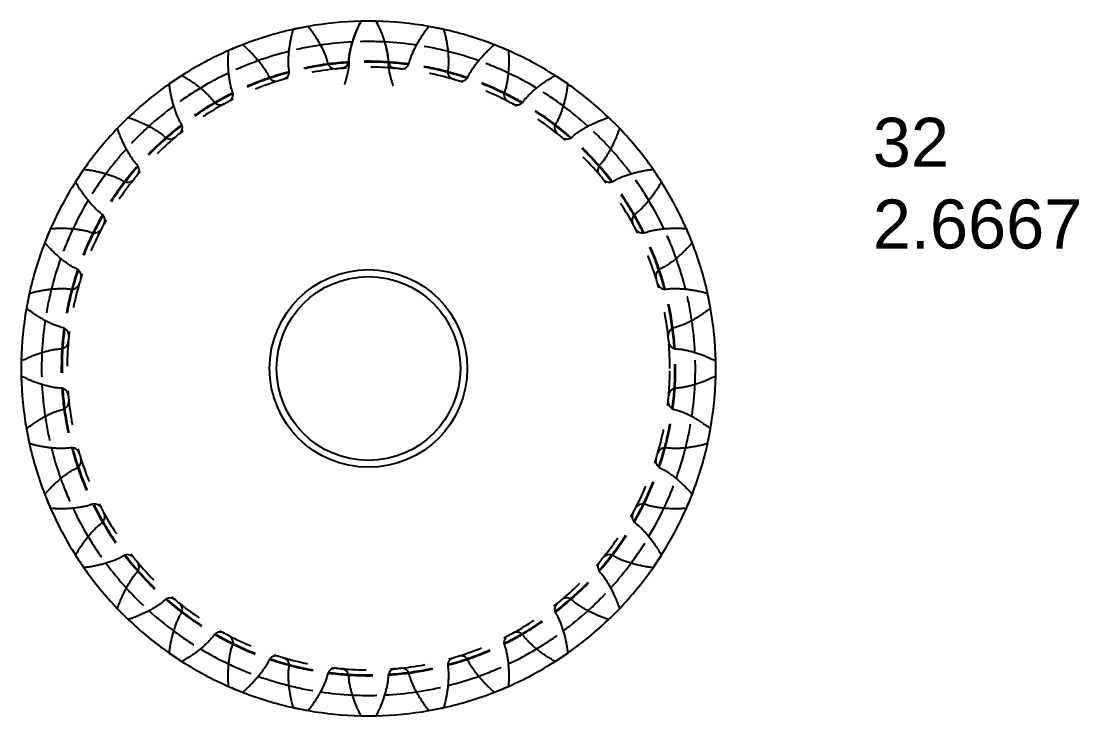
# Model space of a CAD drawing. Header units: inches. Extents: x 0.9 to 97.5, y -1.2 to 16.7.
# Drawn here: x 24.701 to 29.015, y 12.866 to 15.699 of the extents above; entities that cross this region are included whole.
import ezdxf

# ---------------------------------------------------------------- set-up
doc = ezdxf.new("R2010")
doc.units = ezdxf.units.IN
doc.header["$MEASUREMENT"] = 0
doc.linetypes.add('HIDDEN', pattern=[0.2, 0.1, -0.1])
doc.layers.add('DEFAULT_2', color=8, linetype='HIDDEN')
doc.styles.get("Standard").update_dxf_attribs({"font": 'arial.ttf'})

msp = doc.modelspace()

# ---------------------------------------------------------------- linework, layer by layer
at = {"color": 7, "linetype": 'Continuous'}
for p, q in [((25.8715, 15.6774), (25.8108, 15.6654)), ((26.1484, 15.6986), (26.0865, 15.6986)), ((26.4241, 15.6654), (26.3634, 15.6774)), ((25.604, 15.6027), (25.5468, 15.579)), ((26.688, 15.579), (26.6308, 15.6027)), ((25.3563, 15.4771), (25.3048, 15.4427)), ((26.93, 15.4427), (26.8786, 15.4771)), ((27.1408, 15.2619), (27.097, 15.3057)), ((24.957, 15.0949), (24.9226, 15.0434)), ((24.8208, 14.8529), (24.7971, 14.7957)), ((27.4378, 14.7957), (27.4141, 14.8529)), ((24.7344, 14.589), (24.7223, 14.5282)), ((27.5126, 14.5282), (27.5005, 14.589)), ((24.7011, 14.3132), (24.7011, 14.2513)), ((27.5338, 14.2513), (27.5338, 14.3132)), ((24.7223, 14.0363), (24.7344, 13.9756)), ((27.5005, 13.9756), (27.5126, 14.0363)), ((24.7971, 13.7689), (24.8208, 13.7117)), ((27.4141, 13.7117), (27.4378, 13.7689)), ((27.2779, 13.4697), (27.3123, 13.5212)), ((25.0941, 13.3027), (25.1378, 13.2589)), ((25.3048, 13.1219), (25.3563, 13.0875)), ((26.8786, 13.0875), (26.93, 13.1219)), ((25.5468, 12.9856), (25.604, 12.9619)), ((26.6308, 12.9619), (26.688, 12.9856)), ((25.8108, 12.8992), (25.8715, 12.8871)), ((26.3634, 12.8871), (26.4241, 12.8992)), ((26.0865, 12.866), (26.1484, 12.866))]:
    msp.add_line(p, q, dxfattribs=at)
for radius in [0.4031, 0.375]:
    msp.add_circle((26.1174, 14.2823), radius, dxfattribs=at)
at = {"color": 40, "linetype": 'Continuous'}
for radius, start, end in [(1.4167, 102.5778, 111.1724), (1.4167, 91.2955, 99.9486), (1.4167, 80.0514, 88.7045), (1.4167, 68.8276, 77.4222), (1.4167, 113.7764, 122.4978), (1.3333, 104.0971, 109.6436), (1.3333, 92.857, 98.4358), (1.3333, 81.5642, 87.143), (1.3333, 70.3564, 75.9029), (1.4167, 57.5022, 66.2236), (1.2529, 93.7449, 97.5434), (1.2529, 82.4566, 86.2551), (1.3333, 115.3284, 120.9033), (1.2529, 104.9679, 108.7672), (1.25, 105.0181, 108.7166), (1.25, 93.7996, 97.491), (1.25, 82.509, 86.2004), (1.2529, 71.2328, 75.0321), (1.25, 71.2834, 74.9819), (1.3333, 59.0967, 64.6716), (1.4167, 125.0672, 133.6812), (1.2529, 116.228, 120.0095), (1.25, 116.28, 119.9577), (1.25, 60.0423, 63.72), (1.2529, 59.9905, 63.772), (1.4167, 46.3188, 54.9328), (1.3333, 126.6099, 132.1672), (1.3333, 47.8328, 53.3901), (1.2529, 127.4921, 131.302), (1.25, 127.5455, 131.2521), (1.25, 48.7479, 52.4545), (1.2529, 48.698, 52.5079), (1.4167, 136.3188, 144.9328), (1.4167, 35.0672, 43.6812), (1.3333, 137.8328, 143.3901), (1.3333, 36.6099, 42.1672), (1.2529, 138.698, 142.5079), (1.25, 138.7479, 142.4545), (1.25, 37.5455, 41.2521), (1.2529, 37.4921, 41.302), (1.4167, 147.5022, 156.2236), (1.4167, 23.7764, 32.4978), (1.3333, 149.0967, 154.6716), (1.3333, 25.3283, 30.9033), (1.2529, 149.9905, 153.772), (1.25, 150.0423, 153.72), (1.25, 26.28, 29.9577), (1.2529, 26.228, 30.0095), (1.4167, 158.8276, 167.4222), (1.4167, 12.5778, 21.1724), (1.3333, 160.3564, 165.9029), (1.3333, 14.0971, 19.6436), (1.2529, 161.2328, 165.0321), (1.25, 161.2834, 164.9819), (1.25, 15.0181, 18.7166), (1.2529, 14.9679, 18.7672), (1.4167, 170.0514, 178.7045), (1.4167, 1.2955, 9.9486), (1.3333, 171.5642, 177.143), (1.3333, 2.857, 8.4358), (1.2529, 172.4566, 176.2551), (1.25, 172.509, 176.2004), (1.25, 3.7996, 7.491), (1.2529, 3.7449, 7.5434), (1.4167, 181.2955, 189.9486), (1.4167, 350.0514, 358.7045), (1.3333, 182.857, 188.4358), (1.2529, 183.7449, 187.5434), (1.25, 183.7996, 187.491), (1.25, 352.509, 356.2004), (1.2529, 352.4566, 356.2551), (1.3333, 351.5642, 357.143), (1.4167, 192.5778, 201.1724), (1.3333, 194.0971, 199.6436), (1.2529, 194.9679, 198.7672), (1.25, 195.0181, 198.7166), (1.25, 341.2834, 344.9819), (1.2529, 341.2328, 345.0321), (1.3333, 340.3564, 345.9029), (1.4167, 338.8276, 347.4222), (1.2529, 206.228, 210.0095), (1.25, 206.28, 209.9577), (1.25, 330.0423, 333.72), (1.2529, 329.9905, 333.772), (1.4167, 203.7764, 212.4978), (1.3333, 205.3284, 210.9033), (1.3333, 329.0967, 334.6716), (1.4167, 327.5022, 336.2236), (1.2529, 217.4921, 221.302), (1.25, 217.5455, 221.2521), (1.25, 318.7479, 322.4545), (1.2529, 318.698, 322.5079), (1.4167, 215.0672, 223.6812), (1.3333, 216.6099, 222.1672), (1.3333, 317.8328, 323.3901), (1.4167, 316.3188, 324.9328), (1.2529, 228.698, 232.5079), (1.25, 228.7479, 232.4545), (1.25, 307.5455, 311.2521), (1.2529, 307.4921, 311.302), (1.3333, 227.8328, 233.3901), (1.3333, 306.6099, 312.1672), (1.4167, 226.3188, 234.9328), (1.4167, 305.0672, 313.6812), (1.2529, 239.9905, 243.772), (1.25, 240.0423, 243.72), (1.25, 296.28, 299.9577), (1.2529, 296.228, 300.0095), (1.3333, 239.0967, 244.6716), (1.3333, 295.3283, 300.9033), (1.4167, 237.5022, 246.2236), (1.2529, 251.2328, 255.0321), (1.25, 251.2834, 254.9819), (1.2529, 284.9679, 288.7672), (1.25, 285.0181, 288.7166), (1.4167, 293.7764, 302.4978), (1.2529, 262.4566, 266.2551), (1.25, 262.509, 266.2004), (1.2529, 273.7449, 277.5434), (1.25, 273.7996, 277.491), (1.3333, 250.3564, 255.9029), (1.3333, 284.0971, 289.6436), (1.4167, 248.8276, 257.4222), (1.3333, 261.5642, 267.143), (1.3333, 272.857, 278.4358), (1.4167, 282.5778, 291.1724), (1.4167, 260.0514, 268.7045), (1.4167, 271.2955, 279.9486)]:
    msp.add_arc((26.1174, 14.2823), radius, start, end, dxfattribs=at)
at = {"color": 7, "linetype": 'Continuous'}
for centre, radius, start, end in [((26.1174, 14.2823), 1.4167, 99.9978, 102.5022), ((26.1174, 14.2823), 1.4167, 88.7478, 91.2522), ((26.1174, 14.2823), 1.4167, 77.4978, 80.0022), ((26.1174, 14.2823), 1.4167, 111.2478, 113.7522), ((26.1174, 14.2823), 1.4167, 66.2478, 68.7522), ((26.005, 15.5391), 0.0325, 275.1144, 358.4645), ((26.2299, 15.5391), 0.0325, 181.5355, 264.8856), ((25.7619, 15.493), 0.0325, 286.3644, 9.7145), ((25.9826, 15.5369), 0.0325, 192.7855, 276.1356), ((26.1174, 14.2823), 1.2293, 95.1144, 96.1356), ((26.1174, 14.2823), 1.2293, 83.8644, 84.8856), ((26.2523, 15.5369), 0.0325, 263.8644, 347.2145), ((26.473, 15.493), 0.0325, 170.2855, 253.6356), ((26.1174, 14.2823), 1.4167, 122.4978, 125.0022), ((25.7404, 15.4865), 0.0325, 204.0355, 287.3856), ((26.1174, 14.2823), 1.2293, 106.3644, 107.3856), ((26.1174, 14.2823), 1.2293, 72.6144, 73.6356), ((26.4945, 15.4865), 0.0325, 252.6144, 335.9645), ((26.1174, 14.2823), 1.4167, 54.9978, 57.5022), ((25.5326, 15.4004), 0.0325, 297.6144, 20.9645), ((26.7023, 15.4004), 0.0325, 159.0355, 242.3856), ((25.5127, 15.3898), 0.0325, 215.2855, 298.6356), ((26.1174, 14.2823), 1.2293, 117.6144, 118.6356), ((26.1174, 14.2823), 1.2293, 61.3644, 62.3856), ((26.7222, 15.3898), 0.0325, 241.3644, 324.7145), ((26.1174, 14.2823), 1.4167, 133.7478, 136.2522), ((25.3257, 15.2648), 0.0325, 308.8644, 32.2145), ((26.9092, 15.2648), 0.0325, 147.7855, 231.1356), ((26.1174, 14.2823), 1.4167, 43.7478, 46.2522), ((26.1174, 14.2823), 1.2293, 128.8644, 129.8856), ((26.1174, 14.2823), 1.2293, 50.1144, 51.1356), ((25.3083, 15.2505), 0.0325, 226.5355, 309.8856), ((26.9266, 15.2505), 0.0325, 230.1144, 313.4645), ((25.1492, 15.0914), 0.0325, 320.1144, 43.4645), ((27.0857, 15.0914), 0.0325, 136.5355, 219.8856), ((26.1174, 14.2823), 1.4167, 144.9978, 147.5022), ((26.1174, 14.2823), 1.2293, 140.1144, 141.1356), ((26.1174, 14.2823), 1.2293, 38.8644, 39.8856), ((26.1174, 14.2823), 1.4167, 32.4978, 35.0022), ((25.1349, 15.0741), 0.0325, 237.7855, 321.1356), ((27.0999, 15.0741), 0.0325, 218.8644, 302.2145), ((25.0099, 14.887), 0.0325, 331.3644, 54.7145), ((27.2249, 14.887), 0.0325, 125.2855, 208.6356), ((26.1174, 14.2823), 1.4167, 156.2478, 158.7522), ((24.9993, 14.8672), 0.0325, 249.0355, 332.3856), ((26.1174, 14.2823), 1.2293, 151.3644, 152.3856), ((26.1174, 14.2823), 1.2293, 27.6144, 28.6356), ((27.2355, 14.8672), 0.0325, 207.6144, 290.9645), ((26.1174, 14.2823), 1.4167, 21.2478, 23.7522), ((24.9133, 14.6593), 0.0325, 342.6144, 65.9645), ((27.3216, 14.6593), 0.0325, 114.0355, 197.3856), ((24.9067, 14.6378), 0.0325, 260.2855, 343.6356), ((26.1174, 14.2823), 1.2293, 162.6144, 163.6356), ((26.1174, 14.2823), 1.2293, 16.3644, 17.3856), ((27.3282, 14.6378), 0.0325, 196.3644, 279.7145), ((26.1174, 14.2823), 1.4167, 167.4978, 170.0022), ((26.1174, 14.2823), 1.4167, 9.9978, 12.5022), ((24.8628, 14.4172), 0.0325, 353.8644, 77.2145), ((26.1174, 14.2823), 1.2293, 173.8644, 174.8856), ((27.372, 14.4172), 0.0325, 102.7855, 186.1356), ((26.1174, 14.2823), 1.2293, 5.1144, 6.1356), ((24.8606, 14.3948), 0.0325, 271.5355, 354.8856), ((27.3742, 14.3948), 0.0325, 185.1144, 268.4645), ((26.1174, 14.2823), 1.4167, 178.7478, 181.2522), ((26.1174, 14.2823), 1.4167, 358.7478, 1.2522), ((24.8606, 14.1698), 0.0325, 5.1144, 88.4645), ((27.3742, 14.1698), 0.0325, 91.5355, 174.8856), ((24.8628, 14.1474), 0.0325, 282.7855, 6.1356), ((26.1174, 14.2823), 1.2293, 185.1144, 186.1356), ((27.372, 14.1474), 0.0325, 173.8644, 257.2145), ((26.1174, 14.2823), 1.2293, 353.8644, 354.8856), ((26.1174, 14.2823), 1.4167, 189.9978, 192.5022), ((26.1174, 14.2823), 1.4167, 347.4978, 350.0022), ((24.9067, 13.9268), 0.0325, 16.3644, 99.7145), ((26.1174, 14.2823), 1.2293, 196.3644, 197.3856), ((26.1174, 14.2823), 1.2293, 342.6144, 343.6356), ((27.3282, 13.9268), 0.0325, 80.2855, 163.6356), ((24.9133, 13.9052), 0.0325, 294.0355, 17.3856), ((27.3216, 13.9052), 0.0325, 162.6144, 245.9645), ((26.1174, 14.2823), 1.4167, 201.2478, 203.7522), ((26.1174, 14.2823), 1.4167, 336.2478, 338.7522), ((24.9993, 13.6974), 0.0325, 27.6144, 110.9645), ((27.2355, 13.6974), 0.0325, 69.0355, 152.3856), ((26.1174, 14.2823), 1.2293, 207.6144, 208.6356), ((25.0099, 13.6776), 0.0325, 305.2855, 28.6356), ((27.2249, 13.6776), 0.0325, 151.3644, 234.7145), ((26.1174, 14.2823), 1.2293, 331.3644, 332.3856), ((26.1174, 14.2823), 1.4167, 212.4978, 215.0022), ((25.1349, 13.4905), 0.0325, 38.8644, 122.2145), ((26.1174, 14.2823), 1.2293, 218.8644, 219.8856), ((26.1174, 14.2823), 1.2293, 320.1144, 321.1356), ((27.0999, 13.4905), 0.0325, 57.7855, 141.1356), ((26.1174, 14.2823), 1.4167, 324.9978, 327.5022), ((25.1492, 13.4731), 0.0325, 316.5355, 39.8856), ((27.0857, 13.4731), 0.0325, 140.1144, 223.4645), ((25.3083, 13.314), 0.0325, 50.1144, 133.4645), ((26.1174, 14.2823), 1.2293, 230.1144, 231.1356), ((26.1174, 14.2823), 1.2293, 308.8644, 309.8856), ((26.9266, 13.314), 0.0325, 46.5355, 129.8856), ((26.1174, 14.2823), 1.4167, 223.7478, 226.2522), ((25.3257, 13.2998), 0.0325, 327.7855, 51.1356), ((26.9092, 13.2998), 0.0325, 128.8644, 212.2145), ((26.1174, 14.2823), 1.4167, 313.7478, 316.2522), ((25.5127, 13.1748), 0.0325, 61.3644, 144.7145), ((26.1174, 14.2823), 1.2293, 241.3644, 242.3856), ((26.1174, 14.2823), 1.2293, 297.6144, 298.6356), ((26.7222, 13.1748), 0.0325, 35.2855, 118.6356), ((25.5326, 13.1642), 0.0325, 339.0355, 62.3856), ((26.7023, 13.1642), 0.0325, 117.6144, 200.9645), ((26.1174, 14.2823), 1.4167, 234.9978, 237.5022), ((26.1174, 14.2823), 1.4167, 302.4978, 305.0022), ((25.7404, 13.0781), 0.0325, 72.6144, 155.9645), ((26.1174, 14.2823), 1.2293, 252.6144, 253.6356), ((25.7619, 13.0716), 0.0325, 350.2855, 73.6356), ((26.473, 13.0716), 0.0325, 106.3644, 189.7145), ((26.1174, 14.2823), 1.2293, 286.3644, 287.3856), ((26.4945, 13.0781), 0.0325, 24.0355, 107.3856), ((25.9826, 13.0277), 0.0325, 83.8644, 167.2145), ((26.1174, 14.2823), 1.2293, 263.8644, 264.8856), ((26.005, 13.0255), 0.0325, 1.5355, 84.8856), ((26.2299, 13.0255), 0.0325, 95.1144, 178.4645), ((26.1174, 14.2823), 1.2293, 275.1144, 276.1356), ((26.2523, 13.0277), 0.0325, 12.7855, 96.1356), ((26.1174, 14.2823), 1.4167, 246.2478, 248.7522), ((26.1174, 14.2823), 1.4167, 291.2478, 293.7522), ((26.1174, 14.2823), 1.4167, 257.4978, 260.0022), ((26.1174, 14.2823), 1.4167, 279.9978, 282.5022), ((26.1174, 14.2823), 1.4167, 268.7478, 271.2522)]:
    msp.add_arc(centre, radius, start, end, dxfattribs=at)
for points, start_tangent, end_tangent in [([(25.805, 15.6427), (25.8064, 15.6485), (25.8108, 15.6654)], (0.002688, 0.01138), (0.00308, 0.01128)), ([(25.8715, 15.6774), (25.882, 15.6635), (25.8855, 15.6587)], (0.007162, -0.009243), (0.006839, -0.009485)), ([(26.0374, 15.5382), (26.038, 15.5501), (26.0404, 15.5673), (26.0441, 15.5844), (26.0484, 15.6013), (26.0533, 15.618), (26.0589, 15.6346), (26.065, 15.6509), (26.0717, 15.667), (26.0764, 15.6775)], (0.00195, 0.072749), (0.030209, 0.066165)), ([(26.0764, 15.6775), (26.0789, 15.6829), (26.0865, 15.6986)], (0.004857, 0.010637), (0.005222, 0.010463)), ([(26.1484, 15.6986), (26.156, 15.6829), (26.1585, 15.6775)], (0.005222, -0.010463), (0.004857, -0.010637)), ([(26.1585, 15.6775), (26.1632, 15.667), (26.1699, 15.6509), (26.176, 15.6346), (26.1816, 15.618), (26.1865, 15.6013), (26.1908, 15.5844), (26.1944, 15.5673), (26.1968, 15.5501), (26.1974, 15.5382)], (0.030209, -0.066165), (0.00195, -0.072749)), ([(26.3494, 15.6587), (26.3529, 15.6635), (26.3634, 15.6774)], (0.006839, 0.009485), (0.007162, 0.009243)), ([(26.4241, 15.6654), (26.4285, 15.6485), (26.4299, 15.6427)], (0.00308, -0.01128), (0.002688, -0.01138)), ([(25.794, 15.4985), (25.7922, 15.5102), (25.7912, 15.5276), (25.7915, 15.5451), (25.7924, 15.5625), (25.794, 15.5799), (25.7962, 15.5972), (25.799, 15.6144), (25.8024, 15.6315), (25.805, 15.6427)], (-0.01228, 0.071732), (0.01672, 0.070787)), ([(25.8855, 15.6587), (25.8921, 15.6493), (25.9019, 15.6348), (25.9111, 15.62), (25.9197, 15.6049), (25.9278, 15.5894), (25.9353, 15.5737), (25.9422, 15.5577), (25.948, 15.5412), (25.9509, 15.5297)], (0.042537, -0.059), (0.016105, -0.070971)), ([(26.284, 15.5297), (26.2869, 15.5412), (26.2926, 15.5577), (26.2995, 15.5737), (26.307, 15.5894), (26.3151, 15.6049), (26.3238, 15.62), (26.333, 15.6348), (26.3427, 15.6493), (26.3494, 15.6587)], (0.016105, 0.070971), (0.042537, 0.059)), ([(26.4299, 15.6427), (26.4324, 15.6315), (26.4359, 15.6144), (26.4387, 15.5972), (26.4409, 15.5799), (26.4425, 15.5625), (26.4434, 15.5451), (26.4437, 15.5276), (26.4426, 15.5102), (26.4409, 15.4985)], (0.01672, -0.070787), (-0.01228, -0.071732)), ([(25.5456, 15.5556), (25.5458, 15.5615), (25.5468, 15.579)], (0.000416, 0.011686), (0.00082, 0.011664)), ([(25.604, 15.6027), (25.6171, 15.591), (25.6214, 15.587)], (0.008828, -0.007668), (0.008558, -0.007969)), ([(25.6214, 15.587), (25.6298, 15.5791), (25.6421, 15.5668), (25.654, 15.5541), (25.6655, 15.5409), (25.6765, 15.5273), (25.6869, 15.5134), (25.6968, 15.499), (25.7056, 15.4839), (25.7107, 15.4732)], (0.05323, -0.049568), (0.029642, -0.066465)), ([(26.5242, 15.4732), (26.5292, 15.4839), (26.5381, 15.499), (26.548, 15.5134), (26.5584, 15.5273), (26.5694, 15.5409), (26.5808, 15.5541), (26.5928, 15.5668), (26.6051, 15.5791), (26.6134, 15.587)], (0.029642, 0.066465), (0.05323, 0.049568)), ([(26.6134, 15.587), (26.6178, 15.591), (26.6308, 15.6027)], (0.008558, 0.007969), (0.008828, 0.007668)), ([(26.688, 15.579), (26.6891, 15.5615), (26.6893, 15.5556)], (0.00082, -0.011664), (0.000416, -0.011686)), ([(25.5629, 15.412), (25.5589, 15.4232), (25.5545, 15.4401), (25.5514, 15.4572), (25.5489, 15.4745), (25.547, 15.4918), (25.5458, 15.5092), (25.5453, 15.5267), (25.5453, 15.5441), (25.5456, 15.5556)], (-0.026038, 0.067958), (0.002589, 0.072689)), ([(26.6893, 15.5556), (26.6896, 15.5441), (26.6896, 15.5267), (26.689, 15.5092), (26.6878, 15.4918), (26.686, 15.4745), (26.6835, 15.4572), (26.6803, 15.4401), (26.676, 15.4232), (26.672, 15.412)], (0.002589, -0.072689), (-0.026038, -0.067958)), ([(25.3563, 15.4771), (25.3713, 15.4683), (25.3764, 15.4652)], (0.010154, -0.005798), (0.009948, -0.006146)), ([(25.3764, 15.4652), (25.3861, 15.459), (25.4007, 15.4494), (25.4148, 15.4392), (25.4286, 15.4285), (25.442, 15.4174), (25.455, 15.4057), (25.4675, 15.3935), (25.4791, 15.3805), (25.4862, 15.371)], (0.061877, -0.038231), (0.042039, -0.059405)), ([(26.7487, 15.371), (26.7558, 15.3805), (26.7674, 15.3935), (26.7799, 15.4057), (26.7928, 15.4174), (26.8062, 15.4285), (26.82, 15.4392), (26.8342, 15.4494), (26.8487, 15.459), (26.8585, 15.4652)], (0.042039, 0.059405), (0.061877, 0.038231)), ([(26.8585, 15.4652), (26.8635, 15.4683), (26.8786, 15.4771)], (0.009948, 0.006146), (0.010154, 0.005798)), ([(25.3082, 15.4196), (25.3072, 15.4254), (25.3048, 15.4427)], (-0.001872, 0.011543), (-0.001471, 0.0116)), ([(25.3532, 15.2821), (25.3471, 15.2923), (25.3395, 15.308), (25.333, 15.3242), (25.3272, 15.3407), (25.322, 15.3573), (25.3174, 15.3741), (25.3135, 15.3911), (25.3101, 15.4082), (25.3082, 15.4196)], (-0.038796, 0.061572), (-0.011642, 0.071798)), ([(26.9267, 15.4196), (26.9248, 15.4082), (26.9214, 15.3911), (26.9174, 15.3741), (26.9129, 15.3573), (26.9077, 15.3407), (26.9018, 15.3242), (26.8954, 15.308), (26.8878, 15.2923), (26.8817, 15.2821)], (-0.011642, -0.071798), (-0.038796, -0.061572)), ([(26.93, 15.4427), (26.9276, 15.4254), (26.9267, 15.4196)], (-0.001471, -0.0116), (-0.001872, -0.011543)), ([(25.1378, 15.3057), (25.1543, 15.2999), (25.1599, 15.2979)], (0.01109, -0.003706), (0.010956, -0.004088)), ([(25.1599, 15.2979), (25.1706, 15.2938), (25.1868, 15.2871), (25.2026, 15.2799), (25.2183, 15.2721), (25.2336, 15.2638), (25.2486, 15.2549), (25.2632, 15.2454), (25.2771, 15.2349), (25.2859, 15.2269)], (0.068147, -0.025425), (0.05282, -0.050062)), ([(26.949, 15.2269), (26.9578, 15.2349), (26.9717, 15.2454), (26.9863, 15.2549), (27.0013, 15.2638), (27.0166, 15.2721), (27.0322, 15.2799), (27.0481, 15.2871), (27.0643, 15.2938), (27.075, 15.2979)], (0.05282, 0.050062), (0.068147, 0.025425)), ([(27.075, 15.2979), (27.0806, 15.2999), (27.097, 15.3057)], (0.010956, 0.004088), (0.01109, 0.003706)), ([(25.1018, 15.2398), (25.0998, 15.2454), (25.0941, 15.2619)], (-0.004088, 0.010956), (-0.003706, 0.01109)), ([(25.1728, 15.1138), (25.1648, 15.1226), (25.1543, 15.1365), (25.1448, 15.1512), (25.1359, 15.1662), (25.1276, 15.1815), (25.1198, 15.1971), (25.1126, 15.213), (25.106, 15.2291), (25.1018, 15.2398)], (-0.050062, 0.05282), (-0.025425, 0.068147)), ([(27.133, 15.2398), (27.1289, 15.2291), (27.1223, 15.213), (27.1151, 15.1971), (27.1073, 15.1815), (27.0989, 15.1662), (27.09, 15.1512), (27.0806, 15.1365), (27.07, 15.1226), (27.0621, 15.1138)], (-0.025425, -0.068147), (-0.050062, -0.05282)), ([(27.1408, 15.2619), (27.1351, 15.2454), (27.133, 15.2398)], (-0.003706, -0.01109), (-0.004088, -0.010956)), ([(24.957, 15.0949), (24.9743, 15.0925), (24.9802, 15.0916)], (0.0116, -0.001471), (0.011543, -0.001872)), ([(24.9802, 15.0916), (24.9915, 15.0896), (25.0086, 15.0862), (25.0256, 15.0823), (25.0424, 15.0777), (25.0591, 15.0725), (25.0755, 15.0667), (25.0917, 15.0602), (25.1074, 15.0526), (25.1176, 15.0466)], (0.071798, -0.011642), (0.061572, -0.038796)), ([(27.1173, 15.0466), (27.1275, 15.0526), (27.1432, 15.0602), (27.1594, 15.0667), (27.1758, 15.0725), (27.1925, 15.0777), (27.2093, 15.0823), (27.2263, 15.0862), (27.2434, 15.0896), (27.2547, 15.0916)], (0.061572, 0.038796), (0.071798, 0.011642)), ([(27.2547, 15.0916), (27.2606, 15.0925), (27.2779, 15.0949)], (0.011543, 0.001872), (0.0116, 0.001471)), ([(24.9345, 15.0233), (24.9314, 15.0284), (24.9226, 15.0434)], (-0.006146, 0.009948), (-0.005798, 0.010154)), ([(25.0287, 14.9135), (25.0192, 14.9206), (25.0062, 14.9322), (24.994, 14.9447), (24.9824, 14.9577), (24.9712, 14.9711), (24.9605, 14.9849), (24.9504, 14.9991), (24.9407, 15.0136), (24.9345, 15.0233)], (-0.059405, 0.042039), (-0.038231, 0.061877)), ([(27.3003, 15.0233), (27.2942, 15.0136), (27.2845, 14.9991), (27.2744, 14.9849), (27.2637, 14.9711), (27.2525, 14.9577), (27.2409, 14.9447), (27.2287, 14.9322), (27.2157, 14.9206), (27.2062, 14.9135)], (-0.038231, -0.061877), (-0.059405, -0.042039)), ([(27.3123, 15.0434), (27.3034, 15.0284), (27.3003, 15.0233)], (-0.005798, -0.010154), (-0.006146, -0.009948)), ([(24.8208, 14.8529), (24.8382, 14.8539), (24.8441, 14.8541)], (0.011664, 0.00082), (0.011686, 0.000416)), ([(24.8441, 14.8541), (24.8556, 14.8544), (24.8731, 14.8545), (24.8905, 14.8539), (24.9079, 14.8527), (24.9252, 14.8508), (24.9425, 14.8483), (24.9597, 14.8452), (24.9765, 14.8408), (24.9877, 14.8368)], (0.072689, 0.002589), (0.067958, -0.026038)), ([(27.2472, 14.8368), (27.2583, 14.8408), (27.2752, 14.8452), (27.2924, 14.8483), (27.3096, 14.8508), (27.327, 14.8527), (27.3444, 14.8539), (27.3618, 14.8545), (27.3793, 14.8544), (27.3908, 14.8541)], (0.067958, 0.026038), (0.072689, -0.002589)), ([(27.3908, 14.8541), (27.3967, 14.8539), (27.4141, 14.8529)], (0.011686, -0.000416), (0.011664, -0.00082)), ([(24.8127, 14.7783), (24.8087, 14.7827), (24.7971, 14.7957)], (-0.007969, 0.008558), (-0.007668, 0.008828)), ([(24.9265, 14.689), (24.9158, 14.6941), (24.9007, 14.7029), (24.8864, 14.7128), (24.8724, 14.7233), (24.8588, 14.7342), (24.8457, 14.7457), (24.8329, 14.7576), (24.8206, 14.77), (24.8127, 14.7783)], (-0.066465, 0.029642), (-0.049568, 0.05323)), ([(27.4222, 14.7783), (27.4143, 14.77), (27.4019, 14.7576), (27.3892, 14.7457), (27.376, 14.7342), (27.3625, 14.7233), (27.3485, 14.7128), (27.3341, 14.7029), (27.3191, 14.6941), (27.3084, 14.689)], (-0.049568, -0.05323), (-0.066465, -0.029642)), ([(27.4378, 14.7957), (27.4262, 14.7827), (27.4222, 14.7783)], (-0.007668, -0.008828), (-0.007969, -0.008558)), ([(24.7344, 14.589), (24.7512, 14.5933), (24.757, 14.5947)], (0.01128, 0.00308), (0.01138, 0.002688)), ([(24.757, 14.5947), (24.7682, 14.5973), (24.7853, 14.6007), (24.8026, 14.6035), (24.8199, 14.6058), (24.8372, 14.6073), (24.8547, 14.6083), (24.8721, 14.6085), (24.8895, 14.6075), (24.9012, 14.6058)], (0.070787, 0.01672), (0.071732, -0.01228)), ([(27.3336, 14.6058), (27.3454, 14.6075), (27.3628, 14.6085), (27.3802, 14.6083), (27.3976, 14.6073), (27.415, 14.6058), (27.4323, 14.6035), (27.4495, 14.6007), (27.4666, 14.5973), (27.4779, 14.5947)], (0.071732, 0.01228), (0.070787, -0.01672)), ([(27.4779, 14.5947), (27.4836, 14.5933), (27.5005, 14.589)], (0.01138, -0.002688), (0.01128, -0.00308)), ([(24.741, 14.5142), (24.7362, 14.5177), (24.7223, 14.5282)], (-0.009485, 0.006839), (-0.009243, 0.007162)), ([(24.87, 14.4488), (24.8585, 14.4517), (24.8421, 14.4575), (24.826, 14.4644), (24.8103, 14.4719), (24.7948, 14.48), (24.7797, 14.4887), (24.7649, 14.4979), (24.7504, 14.5076), (24.741, 14.5142)], (-0.070971, 0.016105), (-0.059, 0.042537)), ([(27.4939, 14.5142), (27.4845, 14.5076), (27.47, 14.4979), (27.4552, 14.4887), (27.44, 14.48), (27.4246, 14.4719), (27.4088, 14.4644), (27.3928, 14.4575), (27.3764, 14.4517), (27.3649, 14.4488)], (-0.059, -0.042537), (-0.070971, -0.016105)), ([(27.5126, 14.5282), (27.4987, 14.5177), (27.4939, 14.5142)], (-0.009243, -0.007162), (-0.009485, -0.006839)), ([(24.7011, 14.3132), (24.7168, 14.3208), (24.7222, 14.3233)], (0.010463, 0.005222), (0.010637, 0.004857)), ([(24.7222, 14.3233), (24.7327, 14.328), (24.7488, 14.3347), (24.7651, 14.3409), (24.7817, 14.3464), (24.7984, 14.3513), (24.8153, 14.3556), (24.8324, 14.3593), (24.8497, 14.3617), (24.8615, 14.3623)], (0.066165, 0.030209), (0.072749, 0.00195)), ([(27.3734, 14.3623), (27.3852, 14.3617), (27.4025, 14.3593), (27.4196, 14.3556), (27.4365, 14.3513), (27.4532, 14.3464), (27.4697, 14.3409), (27.4861, 14.3347), (27.5022, 14.328), (27.5127, 14.3233)], (0.072749, -0.00195), (0.066165, -0.030209)), ([(27.5127, 14.3233), (27.5181, 14.3208), (27.5338, 14.3132)], (0.010637, -0.004857), (0.010463, -0.005222)), ([(24.7222, 14.2412), (24.7168, 14.2437), (24.7011, 14.2513)], (-0.010637, 0.004857), (-0.010463, 0.005222)), ([(24.8615, 14.2023), (24.8497, 14.2029), (24.8324, 14.2053), (24.8153, 14.2089), (24.7984, 14.2132), (24.7817, 14.2182), (24.7651, 14.2237), (24.7488, 14.2299), (24.7327, 14.2366), (24.7222, 14.2412)], (-0.072749, 0.00195), (-0.066165, 0.030209)), ([(27.5127, 14.2412), (27.5022, 14.2366), (27.4861, 14.2299), (27.4697, 14.2237), (27.4532, 14.2182), (27.4365, 14.2132), (27.4196, 14.2089), (27.4025, 14.2053), (27.3852, 14.2029), (27.3734, 14.2023)], (-0.066165, -0.030209), (-0.072749, -0.00195)), ([(27.5338, 14.2513), (27.5181, 14.2437), (27.5127, 14.2412)], (-0.010463, -0.005222), (-0.010637, -0.004857)), ([(24.741, 14.0503), (24.7504, 14.057), (24.7649, 14.0667), (24.7797, 14.0759), (24.7948, 14.0846), (24.8103, 14.0927), (24.826, 14.1002), (24.8421, 14.1071), (24.8585, 14.1128), (24.87, 14.1157)], (0.059, 0.042537), (0.070971, 0.016105)), ([(27.3649, 14.1157), (27.3764, 14.1128), (27.3928, 14.1071), (27.4088, 14.1002), (27.4246, 14.0927), (27.44, 14.0846), (27.4552, 14.0759), (27.47, 14.0667), (27.4845, 14.057), (27.4939, 14.0503)], (0.070971, -0.016105), (0.059, -0.042537)), ([(24.7223, 14.0363), (24.7362, 14.0469), (24.741, 14.0503)], (0.009243, 0.007162), (0.009485, 0.006839)), ([(27.4939, 14.0503), (27.4987, 14.0469), (27.5126, 14.0363)], (0.009485, -0.006839), (0.009243, -0.007162)), ([(24.757, 13.9698), (24.7512, 13.9712), (24.7344, 13.9756)], (-0.01138, 0.002688), (-0.01128, 0.00308)), ([(24.9012, 13.9588), (24.8895, 13.9571), (24.8721, 13.9561), (24.8547, 13.9563), (24.8372, 13.9572), (24.8199, 13.9588), (24.8026, 13.961), (24.7853, 13.9639), (24.7682, 13.9673), (24.757, 13.9698)], (-0.071732, -0.01228), (-0.070787, 0.01672)), ([(27.4779, 13.9698), (27.4666, 13.9673), (27.4495, 13.9639), (27.4323, 13.961), (27.415, 13.9588), (27.3976, 13.9572), (27.3802, 13.9563), (27.3628, 13.9561), (27.3454, 13.9571), (27.3336, 13.9588)], (-0.070787, -0.01672), (-0.071732, 0.01228)), ([(27.5005, 13.9756), (27.4836, 13.9712), (27.4779, 13.9698)], (-0.01128, -0.00308), (-0.01138, -0.002688)), ([(24.8127, 13.7863), (24.8206, 13.7946), (24.8329, 13.807), (24.8457, 13.8189), (24.8588, 13.8304), (24.8724, 13.8413), (24.8864, 13.8518), (24.9007, 13.8616), (24.9158, 13.8705), (24.9265, 13.8756)], (0.049568, 0.05323), (0.066465, 0.029642)), ([(27.3084, 13.8756), (27.3191, 13.8705), (27.3341, 13.8616), (27.3485, 13.8518), (27.3625, 13.8413), (27.376, 13.8304), (27.3892, 13.8189), (27.4019, 13.807), (27.4143, 13.7946), (27.4222, 13.7863)], (0.066465, -0.029642), (0.049568, -0.05323)), ([(24.7971, 13.7689), (24.8087, 13.7819), (24.8127, 13.7863)], (0.007668, 0.008828), (0.007969, 0.008558)), ([(27.4222, 13.7863), (27.4262, 13.7819), (27.4378, 13.7689)], (0.007969, -0.008558), (0.007668, -0.008828)), ([(24.9877, 13.7278), (24.9765, 13.7238), (24.9597, 13.7194), (24.9425, 13.7162), (24.9252, 13.7137), (24.9079, 13.7119), (24.8905, 13.7107), (24.8731, 13.7101), (24.8556, 13.7101), (24.8441, 13.7104)], (-0.067958, -0.026038), (-0.072689, 0.002589)), ([(27.3908, 13.7104), (27.3793, 13.7101), (27.3618, 13.7101), (27.3444, 13.7107), (27.327, 13.7119), (27.3096, 13.7137), (27.2924, 13.7162), (27.2752, 13.7194), (27.2583, 13.7238), (27.2472, 13.7278)], (-0.072689, -0.002589), (-0.067958, 0.026038)), ([(24.8441, 13.7104), (24.8382, 13.7107), (24.8208, 13.7117)], (-0.011686, 0.000416), (-0.011664, 0.00082)), ([(27.4141, 13.7117), (27.3967, 13.7107), (27.3908, 13.7104)], (-0.011664, -0.00082), (-0.011686, -0.000416)), ([(24.9345, 13.5413), (24.9407, 13.551), (24.9504, 13.5655), (24.9605, 13.5797), (24.9712, 13.5935), (24.9824, 13.6069), (24.994, 13.6199), (25.0062, 13.6324), (25.0192, 13.644), (25.0287, 13.651)], (0.038231, 0.061877), (0.059405, 0.042039)), ([(27.2062, 13.651), (27.2157, 13.644), (27.2287, 13.6324), (27.2409, 13.6199), (27.2525, 13.6069), (27.2637, 13.5935), (27.2744, 13.5797), (27.2845, 13.5655), (27.2942, 13.551), (27.3003, 13.5413)], (0.059405, -0.042039), (0.038231, -0.061877)), ([(24.9226, 13.5212), (24.9314, 13.5362), (24.9345, 13.5413)], (0.005798, 0.010154), (0.006146, 0.009948)), ([(25.1176, 13.518), (25.1074, 13.5119), (25.0917, 13.5043), (25.0755, 13.4979), (25.0591, 13.4921), (25.0424, 13.4869), (25.0256, 13.4823), (25.0086, 13.4783), (24.9915, 13.475), (24.9802, 13.473)], (-0.061572, -0.038796), (-0.071798, -0.011642)), ([(27.2547, 13.473), (27.2434, 13.475), (27.2263, 13.4783), (27.2093, 13.4823), (27.1925, 13.4869), (27.1758, 13.4921), (27.1594, 13.4979), (27.1432, 13.5043), (27.1275, 13.5119), (27.1173, 13.518)], (-0.071798, 0.011642), (-0.061572, 0.038796)), ([(27.3003, 13.5413), (27.3034, 13.5362), (27.3123, 13.5212)], (0.006146, -0.009948), (0.005798, -0.010154)), ([(24.9802, 13.473), (24.9743, 13.4721), (24.957, 13.4697)], (-0.011543, -0.001872), (-0.0116, -0.001471)), ([(27.2779, 13.4697), (27.2606, 13.4721), (27.2547, 13.473)], (-0.0116, 0.001471), (-0.011543, 0.001872)), ([(25.1018, 13.3247), (25.106, 13.3355), (25.1126, 13.3516), (25.1198, 13.3675), (25.1276, 13.3831), (25.1359, 13.3984), (25.1448, 13.4134), (25.1543, 13.4281), (25.1648, 13.442), (25.1728, 13.4508)], (0.025425, 0.068147), (0.050062, 0.05282)), ([(27.0621, 13.4508), (27.07, 13.442), (27.0806, 13.4281), (27.09, 13.4134), (27.0989, 13.3984), (27.1073, 13.3831), (27.1151, 13.3675), (27.1223, 13.3516), (27.1289, 13.3355), (27.133, 13.3247)], (0.050062, -0.05282), (0.025425, -0.068147)), ([(25.2859, 13.3376), (25.2771, 13.3297), (25.2632, 13.3192), (25.2486, 13.3097), (25.2336, 13.3008), (25.2183, 13.2924), (25.2026, 13.2847), (25.1868, 13.2775), (25.1706, 13.2708), (25.1599, 13.2667)], (-0.05282, -0.050062), (-0.068147, -0.025425)), ([(27.075, 13.2667), (27.0643, 13.2708), (27.0481, 13.2775), (27.0322, 13.2847), (27.0166, 13.2924), (27.0013, 13.3008), (26.9863, 13.3097), (26.9717, 13.3192), (26.9578, 13.3297), (26.949, 13.3376)], (-0.068147, 0.025425), (-0.05282, 0.050062)), ([(25.0941, 13.3027), (25.0998, 13.3192), (25.1018, 13.3247)], (0.003706, 0.01109), (0.004088, 0.010956)), ([(27.133, 13.3247), (27.1351, 13.3192), (27.1408, 13.3027)], (0.004088, -0.010956), (0.003706, -0.01109)), ([(25.1599, 13.2667), (25.1543, 13.2646), (25.1378, 13.2589)], (-0.010956, -0.004088), (-0.01109, -0.003706)), ([(25.3082, 13.145), (25.3101, 13.1563), (25.3135, 13.1734), (25.3174, 13.1904), (25.322, 13.2073), (25.3272, 13.2239), (25.333, 13.2404), (25.3395, 13.2566), (25.3471, 13.2723), (25.3532, 13.2825)], (0.011642, 0.071798), (0.038796, 0.061572)), ([(26.8817, 13.2825), (26.8878, 13.2723), (26.8954, 13.2566), (26.9018, 13.2404), (26.9077, 13.2239), (26.9129, 13.2073), (26.9174, 13.1904), (26.9214, 13.1734), (26.9248, 13.1563), (26.9267, 13.145)], (0.038796, -0.061572), (0.011642, -0.071798)), ([(27.097, 13.2589), (27.0806, 13.2646), (27.075, 13.2667)], (-0.01109, 0.003706), (-0.010956, 0.004088)), ([(25.4862, 13.1936), (25.4791, 13.1841), (25.4675, 13.171), (25.455, 13.1589), (25.442, 13.1472), (25.4286, 13.136), (25.4148, 13.1254), (25.4007, 13.1152), (25.3861, 13.1055), (25.3764, 13.0994)], (-0.042039, -0.059405), (-0.061877, -0.038231)), ([(26.8585, 13.0994), (26.8487, 13.1055), (26.8342, 13.1152), (26.82, 13.1254), (26.8062, 13.136), (26.7928, 13.1472), (26.7799, 13.1589), (26.7674, 13.171), (26.7558, 13.1841), (26.7487, 13.1936)], (-0.061877, 0.038231), (-0.042039, 0.059405)), ([(25.3048, 13.1219), (25.3072, 13.1391), (25.3082, 13.145)], (0.001471, 0.0116), (0.001872, 0.011543)), ([(25.5456, 13.009), (25.5453, 13.0205), (25.5453, 13.0379), (25.5458, 13.0553), (25.547, 13.0727), (25.5489, 13.0901), (25.5514, 13.1074), (25.5545, 13.1245), (25.5589, 13.1414), (25.5629, 13.1526)], (-0.002589, 0.072689), (0.026038, 0.067958)), ([(26.672, 13.1526), (26.676, 13.1414), (26.6803, 13.1245), (26.6835, 13.1074), (26.686, 13.0901), (26.6878, 13.0727), (26.689, 13.0553), (26.6896, 13.0379), (26.6896, 13.0205), (26.6893, 13.009)], (0.026038, -0.067958), (-0.002589, -0.072689)), ([(26.9267, 13.145), (26.9276, 13.1391), (26.93, 13.1219)], (0.001872, -0.011543), (0.001471, -0.0116)), ([(25.3764, 13.0994), (25.3713, 13.0963), (25.3563, 13.0875)], (-0.009948, -0.006146), (-0.010154, -0.005798)), ([(25.7107, 13.0913), (25.7056, 13.0806), (25.6968, 13.0656), (25.6869, 13.0512), (25.6765, 13.0372), (25.6655, 13.0237), (25.654, 13.0105), (25.6421, 12.9978), (25.6298, 12.9855), (25.6214, 12.9776)], (-0.029642, -0.066465), (-0.05323, -0.049568)), ([(26.6134, 12.9776), (26.6051, 12.9855), (26.5928, 12.9978), (26.5808, 13.0105), (26.5694, 13.0237), (26.5584, 13.0372), (26.548, 13.0512), (26.5381, 13.0656), (26.5292, 13.0806), (26.5242, 13.0913)], (-0.05323, 0.049568), (-0.029642, 0.066465)), ([(26.8786, 13.0875), (26.8635, 13.0963), (26.8585, 13.0994)], (-0.010154, 0.005798), (-0.009948, 0.006146)), ([(25.805, 12.9219), (25.8024, 12.9331), (25.799, 12.9502), (25.7962, 12.9674), (25.794, 12.9847), (25.7924, 13.0021), (25.7915, 13.0195), (25.7912, 13.0369), (25.7922, 13.0544), (25.794, 13.0661)], (-0.01672, 0.070787), (0.01228, 0.071732)), ([(25.9509, 13.0349), (25.948, 13.0234), (25.9422, 13.0069), (25.9353, 12.9909), (25.9278, 12.9751), (25.9197, 12.9597), (25.9111, 12.9446), (25.9019, 12.9297), (25.8921, 12.9152), (25.8855, 12.9059)], (-0.016105, -0.070971), (-0.042537, -0.059)), ([(26.3494, 12.9059), (26.3427, 12.9152), (26.333, 12.9297), (26.3238, 12.9446), (26.3151, 12.9597), (26.307, 12.9751), (26.2995, 12.9909), (26.2926, 13.0069), (26.2869, 13.0234), (26.284, 13.0349)], (-0.042537, 0.059), (-0.016105, 0.070971)), ([(26.4409, 13.0661), (26.4426, 13.0544), (26.4437, 13.0369), (26.4434, 13.0195), (26.4425, 13.0021), (26.4409, 12.9847), (26.4387, 12.9674), (26.4359, 12.9502), (26.4324, 12.9331), (26.4299, 12.9219)], (0.01228, -0.071732), (-0.01672, -0.070787)), ([(25.5468, 12.9856), (25.5458, 13.003), (25.5456, 13.009)], (-0.00082, 0.011664), (-0.000416, 0.011686)), ([(26.0764, 12.8871), (26.0717, 12.8976), (26.065, 12.9137), (26.0589, 12.93), (26.0533, 12.9465), (26.0484, 12.9633), (26.0441, 12.9802), (26.0404, 12.9972), (26.038, 13.0145), (26.0374, 13.0263)], (-0.030209, 0.066165), (-0.00195, 0.072749)), ([(26.1974, 13.0263), (26.1968, 13.0145), (26.1944, 12.9972), (26.1908, 12.9802), (26.1865, 12.9633), (26.1816, 12.9465), (26.176, 12.93), (26.1699, 12.9137), (26.1632, 12.8976), (26.1585, 12.8871)], (-0.00195, -0.072749), (-0.030209, -0.066165)), ([(26.6893, 13.009), (26.6891, 13.003), (26.688, 12.9856)], (-0.000416, -0.011686), (-0.00082, -0.011664)), ([(25.6214, 12.9776), (25.6171, 12.9735), (25.604, 12.9619)], (-0.008558, -0.007969), (-0.008828, -0.007668)), ([(26.6308, 12.9619), (26.6178, 12.9735), (26.6134, 12.9776)], (-0.008828, 0.007668), (-0.008558, 0.007969)), ([(25.8108, 12.8992), (25.8064, 12.9161), (25.805, 12.9219)], (-0.00308, 0.01128), (-0.002688, 0.01138)), ([(25.8855, 12.9059), (25.882, 12.9011), (25.8715, 12.8871)], (-0.006839, -0.009485), (-0.007162, -0.009243)), ([(26.3634, 12.8871), (26.3529, 12.9011), (26.3494, 12.9059)], (-0.007162, 0.009243), (-0.006839, 0.009485)), ([(26.4299, 12.9219), (26.4285, 12.9161), (26.4241, 12.8992)], (-0.002688, -0.01138), (-0.00308, -0.01128)), ([(26.0865, 12.866), (26.0789, 12.8817), (26.0764, 12.8871)], (-0.005222, 0.010463), (-0.004857, 0.010637)), ([(26.1585, 12.8871), (26.156, 12.8817), (26.1484, 12.866)], (-0.004857, -0.010637), (-0.005222, -0.010463))]:
    msp.add_spline(points, degree=3, dxfattribs=dict(at, start_tangent=start_tangent, end_tangent=end_tangent))
at = {"layer": 'DEFAULT_2', "color": 8, "linetype": 'HIDDEN'}
for radius, start, end in [(1.4167, 102.5022, 102.5778), (1.4167, 99.9486, 99.9978), (1.4167, 91.2522, 91.2955), (1.4167, 88.7045, 88.7478), (1.4167, 80.0022, 80.0514), (1.4167, 77.4222, 77.4978), (1.4167, 113.7522, 113.7764), (1.4167, 111.1724, 111.2478), (1.3333, 98.4358, 104.0971), (1.3333, 87.143, 92.857), (1.3333, 75.9029, 81.5642), (1.4167, 68.7522, 68.8276), (1.4167, 66.2236, 66.2478), (1.3333, 109.6436, 115.3284), (1.25, 86.2004, 93.7996), (1.2529, 86.2551, 93.7449), (1.3333, 64.6716, 70.3564), (1.2293, 96.1356, 106.3644), (1.25, 97.491, 105.0181), (1.2529, 97.5434, 104.9679), (1.2293, 84.8856, 95.1144), (1.2293, 73.6356, 83.8644), (1.25, 74.9819, 82.509), (1.2529, 75.0321, 82.4566), (1.2293, 107.3856, 117.6144), (1.2529, 108.7672, 116.228), (1.25, 108.7166, 116.28), (1.2293, 62.3856, 72.6144), (1.25, 63.72, 71.2834), (1.2529, 63.772, 71.2328), (1.4167, 125.0022, 125.0672), (1.3333, 120.9033, 126.6099), (1.3333, 53.3901, 59.0967), (1.4167, 54.9328, 54.9978), (1.2293, 118.6356, 128.8644), (1.2529, 120.0095, 127.4921), (1.25, 119.9577, 127.5455), (1.2293, 51.1356, 61.3644), (1.25, 52.4545, 60.0423), (1.2529, 52.5079, 59.9905), (1.4167, 133.6812, 133.7478), (1.4167, 46.2522, 46.3188), (1.4167, 136.2522, 136.3188), (1.3333, 132.1672, 137.8328), (1.3333, 42.1672, 47.8328), (1.4167, 43.6812, 43.7478), (1.2293, 129.8856, 140.1144), (1.2529, 131.302, 138.698), (1.25, 131.2521, 138.7479), (1.2293, 39.8856, 50.1144), (1.25, 41.2521, 48.7479), (1.2529, 41.302, 48.698), (1.4167, 144.9328, 144.9978), (1.3333, 143.3901, 149.0967), (1.3333, 30.9033, 36.6099), (1.4167, 35.0022, 35.0672), (1.2529, 142.5079, 149.9905), (1.25, 142.4545, 150.0423), (1.2293, 141.1356, 151.3644), (1.2293, 28.6356, 38.8644), (1.25, 29.9577, 37.5455), (1.2529, 30.0095, 37.4921), (1.4167, 156.2236, 156.2478), (1.3333, 154.6716, 160.3564), (1.2293, 152.3856, 162.6144), (1.2293, 17.3856, 27.6144), (1.3333, 19.6436, 25.3283), (1.4167, 23.7522, 23.7764), (1.2529, 153.772, 161.2328), (1.25, 153.72, 161.2834), (1.25, 18.7166, 26.28), (1.2529, 18.7672, 26.228), (1.4167, 158.7522, 158.8276), (1.4167, 21.1724, 21.2478), (1.2293, 163.6356, 173.8644), (1.2293, 6.1356, 16.3644), (1.4167, 167.4222, 167.4978), (1.3333, 165.9029, 171.5642), (1.2529, 165.0321, 172.4566), (1.25, 164.9819, 172.509), (1.25, 7.491, 15.0181), (1.2529, 7.5434, 14.9679), (1.3333, 8.4358, 14.0971), (1.4167, 12.5022, 12.5778), (1.4167, 170.0022, 170.0514), (1.4167, 9.9486, 9.9978), (1.2293, 174.8856, 185.1144), (1.2293, 0, 5.1144), (1.3333, 177.143, 182.857), (1.2529, 176.2551, 183.7449), (1.25, 176.2004, 183.7996), (1.25, 356.2004, 3.7996), (1.2529, 356.2551, 3.7449), (1.3333, 357.143, 2.857), (1.4167, 178.7045, 178.7478), (1.2293, 354.8856, 0), (1.4167, 1.2522, 1.2955), (1.4167, 181.2522, 181.2955), (1.4167, 358.7045, 358.7478), (1.2293, 186.1356, 196.3644), (1.2293, 343.6356, 353.8644), (1.2529, 187.5434, 194.9679), (1.25, 187.491, 195.0181), (1.25, 344.9819, 352.509), (1.2529, 345.0321, 352.4566), (1.3333, 188.4358, 194.0971), (1.3333, 345.9029, 351.5642), (1.4167, 189.9486, 189.9978), (1.4167, 350.0022, 350.0514), (1.4167, 192.5022, 192.5778), (1.4167, 347.4222, 347.4978), (1.2293, 197.3856, 207.6144), (1.2293, 332.3856, 342.6144), (1.2529, 198.7672, 206.228), (1.25, 198.7166, 206.28), (1.25, 333.72, 341.2834), (1.2529, 333.772, 341.2328), (1.3333, 199.6436, 205.3284), (1.3333, 334.6716, 340.3564), (1.4167, 201.1724, 201.2478), (1.4167, 338.7522, 338.8276), (1.4167, 203.7522, 203.7764), (1.2293, 208.6356, 218.8644), (1.2293, 321.1356, 331.3644), (1.4167, 336.2236, 336.2478), (1.2529, 210.0095, 217.4921), (1.25, 209.9577, 217.5455), (1.25, 322.4545, 330.0423), (1.2529, 322.5079, 329.9905), (1.3333, 210.9033, 216.6099), (1.3333, 323.3901, 329.0967), (1.4167, 215.0022, 215.0672), (1.2293, 219.8856, 230.1144), (1.2293, 309.8856, 320.1144), (1.4167, 324.9328, 324.9978), (1.2529, 221.302, 228.698), (1.25, 221.2521, 228.7479), (1.25, 311.2521, 318.7479), (1.2529, 311.302, 318.698), (1.3333, 222.1672, 227.8328), (1.3333, 312.1672, 317.8328), (1.4167, 223.6812, 223.7478), (1.2293, 231.1356, 241.3644), (1.2529, 232.5079, 239.9905), (1.25, 232.4545, 240.0423), (1.2293, 298.6356, 308.8644), (1.25, 299.9577, 307.5455), (1.2529, 300.0095, 307.4921), (1.4167, 316.2522, 316.3188), (1.4167, 226.2522, 226.3188), (1.4167, 313.6812, 313.7478), (1.3333, 233.3901, 239.0967), (1.3333, 300.9033, 306.6099), (1.2293, 242.3856, 252.6144), (1.2529, 243.772, 251.2328), (1.25, 243.72, 251.2834), (1.2293, 287.3856, 297.6144), (1.25, 288.7166, 296.28), (1.2529, 288.7672, 296.228), (1.4167, 234.9328, 234.9978), (1.4167, 305.0022, 305.0672), (1.3333, 244.6716, 250.3564), (1.2293, 253.6356, 263.8644), (1.25, 254.9819, 262.509), (1.2529, 255.0321, 262.4566), (1.2293, 276.1356, 286.3644), (1.25, 277.491, 285.0181), (1.2529, 277.5434, 284.9679), (1.3333, 289.6436, 295.3283), (1.2293, 264.8856, 275.1144), (1.25, 266.2004, 273.7996), (1.2529, 266.2551, 273.7449), (1.4167, 246.2236, 246.2478), (1.3333, 255.9029, 261.5642), (1.3333, 278.4358, 284.0971), (1.4167, 293.7522, 293.7764), (1.4167, 248.7522, 248.8276), (1.3333, 267.143, 272.857), (1.4167, 291.1724, 291.2478), (1.4167, 257.4222, 257.4978), (1.4167, 282.5022, 282.5778), (1.4167, 260.0022, 260.0514), (1.4167, 268.7045, 268.7478), (1.4167, 271.2522, 271.2955), (1.4167, 279.9486, 279.9978)]:
    msp.add_arc((26.1174, 14.2823), radius, start, end, dxfattribs=at)
for points, start_tangent, end_tangent in [([(26.0687, 15.6599), (26.065, 15.6509), (26.0623, 15.644)], (-0.003307, -0.007905), (-0.00304, -0.008011)), ([(26.0763, 15.6774), (26.0717, 15.667), (26.0687, 15.6599)], (-0.003963, -0.008685), (-0.003684, -0.008807)), ([(26.0766, 15.6779), (26.0763, 15.6774)], (-0.000112, -0.000245), (-0.000112, -0.000245)), ([(26.0794, 15.684), (26.0789, 15.6829), (26.0766, 15.6779)], (-0.001437, -0.003058), (-0.001405, -0.003073)), ([(26.0798, 15.6848), (26.0794, 15.684)], (-0.000184, -0.00039), (-0.000183, -0.00039)), ([(26.0823, 15.69), (26.0798, 15.6848)], (-0.001256, -0.002604), (-0.001233, -0.002615)), ([(26.0827, 15.691), (26.0823, 15.69)], (-0.000231, -0.000478), (-0.000231, -0.000478)), ([(26.0843, 15.6943), (26.0827, 15.691)], (-0.000814, -0.00166), (-0.000805, -0.001664)), ([(26.0848, 15.6952), (26.0843, 15.6943)], (-0.000223, -0.000452), (-0.000222, -0.000453)), ([(26.0854, 15.6963), (26.0848, 15.6952)], (-0.000281, -0.000568), (-0.00028, -0.000568)), ([(26.0865, 15.6986), (26.0854, 15.6963)], (-0.000565, -0.001132), (-0.000561, -0.001134)), ([(26.1503, 15.6948), (26.1484, 15.6986)], (-0.000929, 0.001887), (-0.000946, 0.001891)), ([(26.1484, 15.6986), (26.1495, 15.6963)], (0.000575, -0.001152), (0.000571, -0.001154)), ([(26.1484, 15.6986), (26.1503, 15.6948)], (0.000946, -0.001891), (0.000929, -0.001887)), ([(26.1495, 15.6963), (26.1501, 15.6952)], (0.000264, -0.000533), (0.000263, -0.000533)), ([(26.1501, 15.6952), (26.1505, 15.6944)], (0.000212, -0.000431), (0.000212, -0.000431)), ([(26.1523, 15.6907), (26.1503, 15.6948)], (-0.000993, 0.002053), (-0.001011, 0.002056)), ([(26.1503, 15.6948), (26.1523, 15.6907)], (0.001011, -0.002056), (0.000993, -0.002053)), ([(26.1505, 15.6944), (26.1521, 15.6911)], (0.000811, -0.001652), (0.000802, -0.001656)), ([(26.1521, 15.6911), (26.1526, 15.6901)], (0.000235, -0.000485), (0.000234, -0.000486)), ([(26.1552, 15.6846), (26.1523, 15.6907)], (-0.001437, 0.003052), (-0.001475, 0.003052)), ([(26.1523, 15.6907), (26.1552, 15.6846)], (0.001475, -0.003052), (0.001437, -0.003052)), ([(26.1526, 15.6901), (26.155, 15.6849)], (0.001247, -0.002586), (0.001225, -0.002597)), ([(26.155, 15.6849), (26.1554, 15.6841)], (0.000183, -0.000387), (0.000182, -0.000387)), ([(26.1552, 15.6846), (26.1554, 15.6841)], (0.00013, -0.000275), (0.000129, -0.000275)), ([(26.158, 15.6786), (26.1554, 15.6841)], (-0.001248, 0.002721), (-0.001275, 0.002714)), ([(26.1554, 15.6841), (26.156, 15.6829), (26.1583, 15.6779)], (0.001467, -0.003119), (0.001434, -0.003135)), ([(26.1554, 15.6841), (26.158, 15.6786)], (0.001275, -0.002714), (0.001248, -0.002721)), ([(26.158, 15.6786), (26.1586, 15.6772)], (0.000336, -0.000734), (0.000335, -0.000734)), ([(26.1583, 15.6779), (26.1585, 15.6774)], (0.00011, -0.000241), (0.00011, -0.000241)), ([(26.1585, 15.6774), (26.1632, 15.667), (26.1661, 15.6601)], (0.003922, -0.008595), (0.003649, -0.008714)), ([(26.1586, 15.6772), (26.1592, 15.6759), (26.1656, 15.6613)], (0.003578, -0.007853), (0.003377, -0.008009)), ([(26.1656, 15.6613), (26.1665, 15.6593)], (0.000439, -0.001041), (0.000435, -0.001045)), ([(26.1661, 15.6601), (26.1699, 15.6509), (26.1725, 15.6441)], (0.003322, -0.007933), (0.003053, -0.008041)), ([(26.057, 15.6292), (26.0533, 15.618), (26.0525, 15.6155)], (-0.002333, -0.00681), (-0.002125, -0.006878)), ([(26.0623, 15.644), (26.0589, 15.6346), (26.057, 15.6292)], (-0.002789, -0.007351), (-0.002548, -0.007438)), ([(26.1665, 15.6593), (26.172, 15.6454)], (0.002842, -0.006819), (0.002698, -0.007046)), ([(26.172, 15.6454), (26.1732, 15.6424)], (0.000581, -0.001516), (0.000574, -0.001529)), ([(26.1725, 15.6441), (26.176, 15.6346), (26.1778, 15.6296)], (0.002745, -0.00723), (0.002512, -0.007314)), ([(26.1732, 15.6424), (26.1773, 15.6308)], (0.002139, -0.005699), (0.002047, -0.005912)), ([(26.1773, 15.6308), (26.178, 15.629)], (0.000304, -0.000879), (0.000302, -0.000884)), ([(26.1778, 15.6296), (26.1816, 15.618), (26.1822, 15.6159)], (0.002344, -0.006827), (0.002136, -0.006895)), ([(26.178, 15.629), (26.1782, 15.6284), (26.1819, 15.6169)], (0.002028, -0.005929), (0.00193, -0.006182)), ([(26.183, 15.6133), (26.1819, 15.6169)], (-0.00055, 0.001812), (-0.000559, 0.00179)), ([(26.1819, 15.6169), (26.183, 15.6133)], (0.000559, -0.00179), (0.00055, -0.001812)), ([(26.0424, 15.577), (26.0404, 15.5673), (26.0399, 15.5642)], (-0.001392, -0.006368), (-0.001098, -0.006431)), ([(26.0454, 15.5896), (26.0441, 15.5844), (26.0424, 15.577)], (-0.001555, -0.006292), (-0.001384, -0.006331)), ([(26.0487, 15.6024), (26.0484, 15.6013), (26.0454, 15.5896)], (-0.00176, -0.00636), (-0.001583, -0.006406)), ([(26.0525, 15.6155), (26.0487, 15.6024)], (-0.002018, -0.006531), (-0.001823, -0.006588)), ([(26.1822, 15.6159), (26.1861, 15.6028)], (0.002011, -0.006489), (0.001818, -0.006546)), ([(26.183, 15.6133), (26.1855, 15.605)], (0.001245, -0.004102), (0.001195, -0.004219)), ([(26.1866, 15.6007), (26.1855, 15.605)], (-0.000584, 0.002138), (-0.000597, 0.002108)), ([(26.1855, 15.605), (26.1866, 15.6007)], (0.000597, -0.002108), (0.000584, -0.002138)), ([(26.1861, 15.6028), (26.1865, 15.6013), (26.1894, 15.59)], (0.001767, -0.006363), (0.00159, -0.00641)), ([(26.1866, 15.6007), (26.1888, 15.5925)], (0.001112, -0.004075), (0.001061, -0.004187)), ([(26.1897, 15.5888), (26.1888, 15.5925)], (-0.000448, 0.001827), (-0.000458, 0.001806)), ([(26.1888, 15.5925), (26.1897, 15.5888)], (0.000458, -0.001806), (0.000448, -0.001827)), ([(26.1894, 15.59), (26.1908, 15.5844), (26.1924, 15.5772)], (0.001584, -0.006387), (0.001409, -0.006428)), ([(26.1897, 15.5888), (26.1914, 15.5817)], (0.000858, -0.003504), (0.00082, -0.003585)), ([(26.1926, 15.5763), (26.1914, 15.5817)], (-0.000595, 0.002751), (-0.000618, 0.002705)), ([(26.1914, 15.5817), (26.1926, 15.5763)], (0.000618, -0.002705), (0.000595, -0.002751)), ([(26.1924, 15.5772), (26.1944, 15.5673), (26.195, 15.5644)], (0.001399, -0.006383), (0.001106, -0.006446)), ([(26.1926, 15.5763), (26.1949, 15.5645)], (0.001235, -0.005709), (0.001048, -0.006102)), ([(26.0374, 15.5383), (26.0373, 15.5326), (26.0366, 15.5152), (26.0342, 15.4979), (26.0305, 15.4809), (26.0262, 15.464), (26.0213, 15.4473), (26.0158, 15.4307), (26.0096, 15.4144), (26.0029, 15.3983), (25.9957, 15.3824), (25.9882, 15.3667)], (-0.00244, -0.09008), (-0.040216, -0.080584)), ([(26.0381, 15.5511), (26.038, 15.5501), (26.0374, 15.5383)], (-0.000583, -0.006345), (-0.000173, -0.006375)), ([(26.0382, 15.5516), (26.0381, 15.5511)], (-0.000023, -0.000245), (-0.000022, -0.000245)), ([(26.0399, 15.5642), (26.0382, 15.5516)], (-0.001076, -0.006301), (-0.000607, -0.006356)), ([(26.195, 15.5644), (26.1967, 15.5516)], (0.001098, -0.006397), (0.000616, -0.006454)), ([(26.1967, 15.552), (26.195, 15.5644)], (-0.000667, 0.006608), (-0.001006, 0.005876)), ([(26.1967, 15.552), (26.1967, 15.5511)], (0.000046, -0.000453), (0.000044, -0.000457)), ([(26.1967, 15.5516), (26.1967, 15.5511)], (0.000023, -0.000245), (0.000022, -0.000245)), ([(26.1967, 15.5511), (26.1968, 15.5501), (26.1974, 15.5383)], (0.000583, -0.006345), (0.000173, -0.006375)), ([(26.1967, 15.5511), (26.1973, 15.5435), (26.1975, 15.5375)], (0.000603, -0.006301), (0.000151, -0.007287)), ([(26.1974, 15.5383), (26.1976, 15.5326), (26.1983, 15.5152), (26.2007, 15.4979), (26.2043, 15.4809), (26.2086, 15.464), (26.2136, 15.4473), (26.2191, 15.4307), (26.2253, 15.4144), (26.232, 15.3983), (26.2391, 15.3824), (26.2467, 15.3667)], (0.00244, -0.09008), (0.040216, -0.080584)), ([(26.1976, 15.5326), (26.1975, 15.5375)], (0.000008, 0.002511), (-0.000049, 0.002384)), ([(26.1975, 15.5375), (26.1976, 15.5326)], (0.000049, -0.002384), (-0.000008, -0.002511)), ([(26.1976, 15.5326), (26.1978, 15.5218), (26.2024, 15.4894), (26.217, 15.4369), (26.2359, 15.3894), (26.2467, 15.3667)], (-0.000459, -0.136365), (0.034744, -0.069478))]:
    msp.add_spline(points, degree=3, dxfattribs=dict(at, start_tangent=start_tangent, end_tangent=end_tangent))

# ---------------------------------------------------------------- texts
at = {"insert": (28.1744, 15.305), "char_height": 0.2, "attachment_point": 1}
msp.add_mtext_dynamic_manual_height_columns('32\\P2.6667', width=1.876453, gutter_width=1, heights=[0], dxfattribs=at)

doc.saveas('drawing.dxf')
